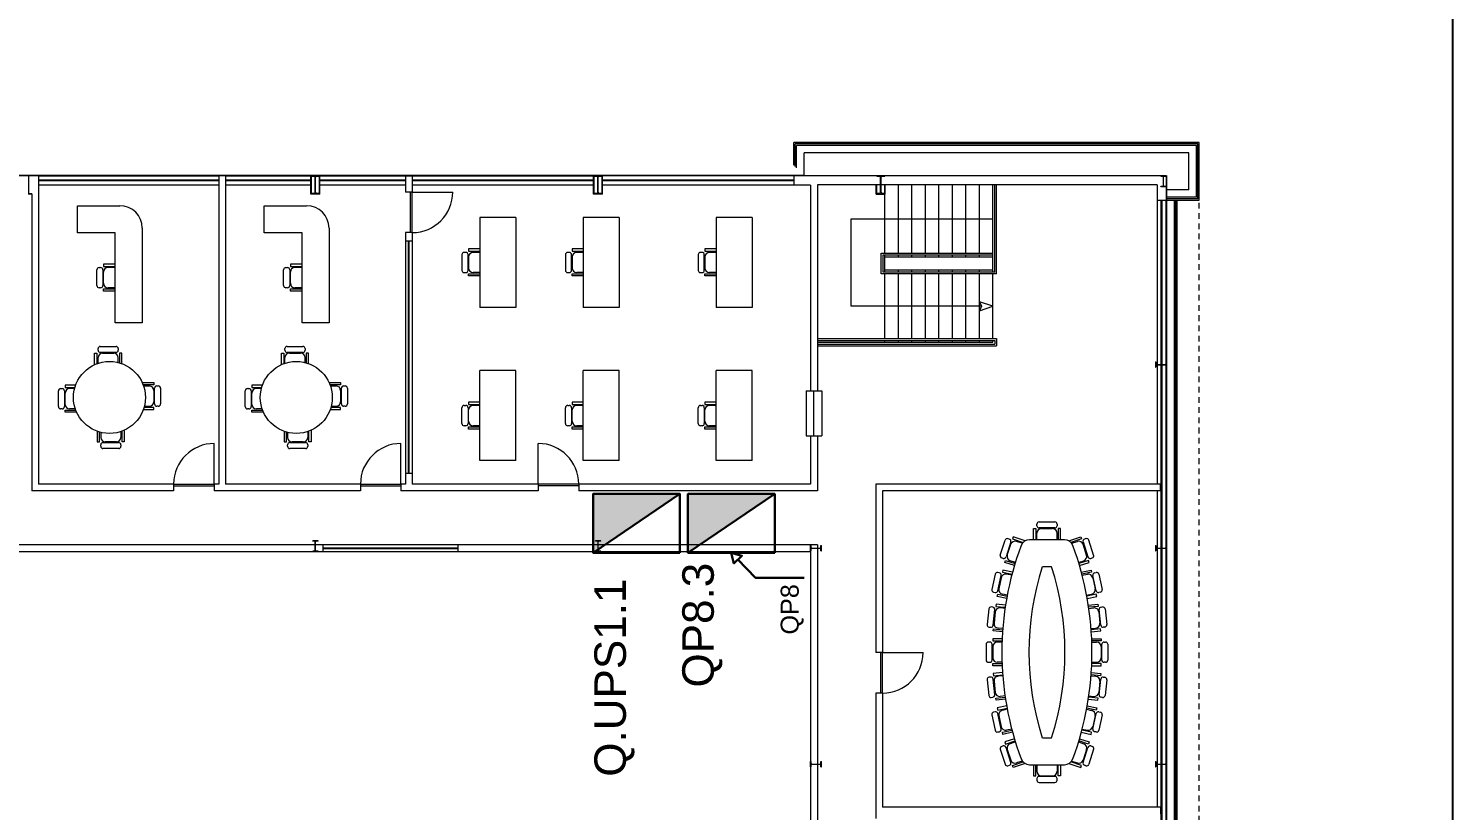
# Model space of a CAD drawing. Header units: millimetres. Extents: x -32 to 1412, y -324 to 2887.
# Drawn here: x 1116.88 to 1148.51, y 1932.72 to 1950.1 of the extents above; entities that cross this region are included whole.
import ezdxf

# ---------------------------------------------------------------- set-up
doc = ezdxf.new("R2010")
doc.units = ezdxf.units.MM
doc.header["$LTSCALE"] = 0.5
doc.linetypes.add('HIDDEN', pattern=[9.525, 6.35, -3.175])
doc.layers.get('0').update_dxf_attribs({"linetype": 'CONTINUOUS'})
doc.layers.add('arquitetura', color=252, linetype='CONTINUOUS', lineweight=5)
doc.layers.add('quadros eletricos', color=3, linetype='CONTINUOUS', lineweight=30)
doc.styles.add('Arial nw', font='ARIALN.TTF')

msp = doc.modelspace()

# ---------------------------------------------------------------- hatches: boundary and pattern name
at = {"layer": 'quadros eletricos'}
for points in [[(1129.419, 1938.449), (1131.349, 1939.756), (1129.419, 1939.756)], [(1131.524, 1938.449), (1133.454, 1939.756), (1131.524, 1939.756)]]:
    msp.add_hatch(color=256, dxfattribs=at).paths.add_polyline_path(points)

# ---------------------------------------------------------------- linework, layer by layer
msp.add_line((1148.511, 1955.152), (1148.511, 1829.015))
at = {"layer": 'arquitetura', "color": 252}
for p, q in [((1142.886, 1947.56), (1133.876, 1947.56)), ((1133.876, 1947.06), (1133.876, 1947.56)), ((1142.856, 1947.53), (1133.906, 1947.53)), ((1133.906, 1947.03), (1133.906, 1947.53)), ((1142.826, 1947.5), (1133.936, 1947.5)), ((1133.936, 1947), (1133.936, 1947.5)), ((1142.826, 1946.345), (1142.826, 1947.5)), ((1142.856, 1946.315), (1142.856, 1947.53)), ((1142.886, 1946.285), (1142.886, 1947.56)), ((1142.656, 1947.33), (1134.106, 1947.33)), ((1134.106, 1946.83), (1134.106, 1947.33)), ((1142.656, 1946.515), (1142.656, 1947.33)), ((1134.106, 1946.83), (1097.891, 1946.83)), ((1121.101, 1946.825), (1110.791, 1946.825)), ((1116.881, 1946.425), (1116.881, 1946.825)), ((1117.101, 1946.825), (1117.101, 1939.975)), ((1121.101, 1946.812), (1117.101, 1946.812)), ((1121.101, 1946.729), (1117.101, 1946.729)), ((1121.101, 1946.709), (1117.101, 1946.709)), ((1121.101, 1946.612), (1117.101, 1946.612)), ((1121.101, 1946.825), (1121.101, 1939.975)), ((1121.251, 1946.825), (1121.101, 1946.825)), ((1121.251, 1946.825), (1121.251, 1939.975)), ((1125.251, 1946.825), (1121.251, 1946.825)), ((1123.151, 1946.812), (1121.251, 1946.812)), ((1123.151, 1946.729), (1121.251, 1946.729)), ((1123.151, 1946.709), (1121.251, 1946.709)), ((1123.151, 1946.612), (1121.251, 1946.612)), ((1123.151, 1946.415), (1123.151, 1946.825)), ((1123.161, 1946.425), (1123.161, 1946.825)), ((1123.341, 1946.425), (1123.341, 1946.825)), ((1123.351, 1946.415), (1123.351, 1946.825)), ((1125.251, 1946.812), (1123.351, 1946.812)), ((1125.251, 1946.729), (1123.351, 1946.729)), ((1125.251, 1946.709), (1123.351, 1946.709)), ((1125.251, 1946.612), (1123.351, 1946.612)), ((1125.251, 1946.825), (1125.251, 1946.462)), ((1125.251, 1946.825), (1125.401, 1946.825)), ((1125.401, 1946.825), (1125.401, 1946.462)), ((1129.441, 1946.825), (1125.401, 1946.825)), ((1129.431, 1946.812), (1125.401, 1946.812)), ((1129.431, 1946.729), (1125.401, 1946.729)), ((1129.431, 1946.709), (1125.401, 1946.709)), ((1129.431, 1946.612), (1125.401, 1946.612)), ((1129.431, 1946.415), (1129.431, 1946.825)), ((1129.441, 1946.425), (1129.441, 1946.825)), ((1142.151, 1946.825), (1129.621, 1946.825)), ((1129.621, 1946.425), (1129.621, 1946.825)), ((1129.631, 1946.415), (1129.631, 1946.825)), ((1133.876, 1946.729), (1129.631, 1946.729)), ((1133.876, 1946.709), (1129.631, 1946.709)), ((1134.251, 1946.612), (1129.631, 1946.612)), ((1133.876, 1946.825), (1133.876, 1946.612)), ((1134.251, 1946.612), (1134.251, 1942.047)), ((1134.401, 1946.625), (1134.401, 1942.047)), ((1141.951, 1946.625), (1134.401, 1946.625)), ((1135.711, 1946.415), (1135.711, 1946.625)), ((1135.721, 1946.425), (1135.721, 1946.625)), ((1135.901, 1946.425), (1135.901, 1946.625)), ((1135.911, 1946.415), (1135.911, 1946.625)), ((1136.801, 1945.105), (1136.801, 1946.625)), ((1137.101, 1945.105), (1137.101, 1946.625)), ((1137.401, 1945.105), (1137.401, 1946.625)), ((1137.701, 1945.105), (1137.701, 1946.625)), ((1138.001, 1945.105), (1138.001, 1946.625)), ((1138.301, 1945.025), (1138.301, 1946.625)), ((1138.341, 1944.685), (1138.341, 1946.625)), ((1138.381, 1944.645), (1138.381, 1946.625)), ((1141.951, 1946.625), (1141.951, 1946.285)), ((1142.151, 1946.825), (1142.151, 1946.285)), ((1142.156, 1946.83), (1142.156, 1946.285)), ((1116.951, 1946.415), (1116.871, 1946.415)), ((1116.951, 1946.425), (1116.881, 1946.425)), ((1116.951, 1946.425), (1116.951, 1939.825)), ((1123.351, 1946.415), (1123.151, 1946.415)), ((1123.341, 1946.425), (1123.161, 1946.425)), ((1125.401, 1946.462), (1125.251, 1946.462)), ((1125.361, 1945.562), (1125.361, 1946.462)), ((1125.401, 1945.562), (1125.401, 1946.462)), ((1125.401, 1946.462), (1126.301, 1946.462)), ((1129.631, 1946.415), (1129.431, 1946.415)), ((1129.621, 1946.425), (1129.441, 1946.425)), ((1135.711, 1946.415), (1135.911, 1946.415)), ((1135.721, 1946.425), (1135.901, 1946.425)), ((1141.951, 1946.285), (1141.951, 1939.975)), ((1141.951, 1946.285), (1142.151, 1946.285)), ((1142.041, 1920.678), (1142.041, 1946.285)), ((1142.061, 1920.678), (1142.061, 1946.285)), ((1142.151, 1926.578), (1142.151, 1946.285)), ((1142.656, 1946.515), (1142.156, 1946.515)), ((1142.826, 1946.345), (1142.156, 1946.345)), ((1142.856, 1946.315), (1142.156, 1946.315)), ((1142.156, 1946.285), (1142.886, 1946.285)), ((1142.156, 1946.285), (1142.156, 1912.495)), ((1142.326, 1946.285), (1142.326, 1912.665)), ((1142.356, 1946.285), (1142.356, 1912.695)), ((1142.386, 1946.285), (1142.386, 1912.725)), ((1117.961, 1945.559), (1117.961, 1946.159)), ((1117.961, 1946.159), (1118.904, 1946.159)), ((1122.111, 1945.559), (1122.111, 1946.159)), ((1122.111, 1946.159), (1123.054, 1946.159)), ((1119.404, 1945.659), (1119.404, 1945.559)), ((1123.554, 1945.659), (1123.554, 1945.559)), ((1127.701, 1945.897), (1126.901, 1945.897)), ((1126.901, 1945.897), (1126.901, 1943.897)), ((1127.701, 1945.897), (1127.701, 1943.897)), ((1129.201, 1945.897), (1129.201, 1943.897)), ((1130.001, 1945.897), (1129.201, 1945.897)), ((1130.001, 1945.897), (1130.001, 1943.897)), ((1132.951, 1945.897), (1132.151, 1945.897)), ((1132.151, 1945.897), (1132.151, 1943.897)), ((1132.951, 1945.897), (1132.951, 1943.897)), ((1135.151, 1945.865), (1138.301, 1945.865)), ((1118.804, 1945.559), (1117.961, 1945.559)), ((1118.804, 1943.559), (1118.804, 1945.559)), ((1119.404, 1945.559), (1119.404, 1943.559)), ((1122.954, 1945.559), (1122.111, 1945.559)), ((1122.954, 1943.559), (1122.954, 1945.559)), ((1123.554, 1945.559), (1123.554, 1943.559)), ((1125.401, 1945.562), (1125.251, 1945.562)), ((1125.251, 1945.562), (1125.251, 1939.975)), ((1125.251, 1945.377), (1125.401, 1945.377)), ((1125.316, 1940.213), (1125.316, 1945.377)), ((1125.336, 1940.213), (1125.336, 1945.377)), ((1125.401, 1945.562), (1125.401, 1939.975)), ((1126.505, 1945.072), (1126.505, 1944.722)), ((1126.59, 1945.122), (1126.555, 1945.122)), ((1126.64, 1944.722), (1126.64, 1945.072)), ((1126.901, 1945.197), (1126.654, 1945.197)), ((1126.654, 1945.197), (1126.654, 1945.147)), ((1126.654, 1945.147), (1126.901, 1945.147)), ((1126.654, 1945.022), (1126.654, 1944.772)), ((1126.901, 1945.122), (1126.754, 1945.122)), ((1128.805, 1945.072), (1128.805, 1944.722)), ((1128.89, 1945.122), (1128.855, 1945.122)), ((1128.94, 1944.722), (1128.94, 1945.072)), ((1129.201, 1945.197), (1128.954, 1945.197)), ((1128.954, 1945.197), (1128.954, 1945.147)), ((1128.954, 1945.147), (1129.201, 1945.147)), ((1128.954, 1945.022), (1128.954, 1944.772)), ((1129.201, 1945.122), (1129.054, 1945.122)), ((1131.755, 1945.072), (1131.755, 1944.722)), ((1131.84, 1945.122), (1131.805, 1945.122)), ((1131.89, 1944.722), (1131.89, 1945.072)), ((1132.151, 1945.197), (1131.904, 1945.197)), ((1131.904, 1945.197), (1131.904, 1945.147)), ((1131.904, 1945.147), (1132.151, 1945.147)), ((1131.904, 1945.022), (1131.904, 1944.772)), ((1132.151, 1945.122), (1132.004, 1945.122)), ((1135.821, 1945.105), (1138.301, 1945.105)), ((1135.861, 1945.065), (1138.301, 1945.065)), ((1135.901, 1945.025), (1138.301, 1945.025)), ((1135.901, 1944.725), (1135.901, 1945.025)), ((1136.801, 1945.025), (1136.801, 1945.065)), ((1137.101, 1945.025), (1137.101, 1945.065)), ((1137.401, 1945.025), (1137.401, 1945.065)), ((1137.701, 1945.025), (1137.701, 1945.065)), ((1138.001, 1945.025), (1138.001, 1945.065)), ((1138.301, 1944.725), (1138.301, 1945.025)), ((1118.394, 1944.384), (1118.394, 1944.734)), ((1118.444, 1944.784), (1118.479, 1944.784)), ((1118.529, 1944.734), (1118.529, 1944.384)), ((1118.804, 1944.859), (1118.543, 1944.859)), ((1118.543, 1944.859), (1118.543, 1944.809)), ((1118.543, 1944.809), (1118.804, 1944.809)), ((1118.543, 1944.434), (1118.543, 1944.684)), ((1118.804, 1944.784), (1118.643, 1944.784)), ((1122.544, 1944.384), (1122.544, 1944.734)), ((1122.594, 1944.784), (1122.629, 1944.784)), ((1122.679, 1944.734), (1122.679, 1944.384)), ((1122.954, 1944.859), (1122.693, 1944.859)), ((1122.693, 1944.859), (1122.693, 1944.809)), ((1122.693, 1944.809), (1122.954, 1944.809)), ((1122.693, 1944.434), (1122.693, 1944.684)), ((1122.954, 1944.784), (1122.793, 1944.784)), ((1126.555, 1944.672), (1126.59, 1944.672)), ((1126.654, 1944.597), (1126.654, 1944.647)), ((1126.654, 1944.647), (1126.901, 1944.647)), ((1126.901, 1944.672), (1126.754, 1944.672)), ((1128.855, 1944.672), (1128.89, 1944.672)), ((1128.954, 1944.597), (1128.954, 1944.647)), ((1128.954, 1944.647), (1129.201, 1944.647)), ((1129.201, 1944.672), (1129.054, 1944.672)), ((1131.805, 1944.672), (1131.84, 1944.672)), ((1131.904, 1944.597), (1131.904, 1944.647)), ((1131.904, 1944.647), (1132.151, 1944.647)), ((1132.151, 1944.672), (1132.004, 1944.672)), ((1138.381, 1944.645), (1135.821, 1944.645)), ((1138.341, 1944.685), (1135.861, 1944.685)), ((1138.301, 1944.725), (1135.901, 1944.725)), ((1136.501, 1944.685), (1136.501, 1944.725)), ((1136.501, 1943.205), (1136.501, 1944.645)), ((1136.801, 1944.685), (1136.801, 1944.725)), ((1136.801, 1943.205), (1136.801, 1944.645)), ((1137.101, 1944.685), (1137.101, 1944.725)), ((1137.101, 1943.205), (1137.101, 1944.645)), ((1137.401, 1944.685), (1137.401, 1944.725)), ((1137.401, 1943.205), (1137.401, 1944.645)), ((1137.701, 1944.685), (1137.701, 1944.725)), ((1137.701, 1943.205), (1137.701, 1944.645)), ((1138.001, 1944.685), (1138.001, 1944.725)), ((1138.001, 1943.205), (1138.001, 1944.645)), ((1138.301, 1944.685), (1138.301, 1944.725)), ((1138.301, 1943.205), (1138.301, 1944.645)), ((1118.479, 1944.334), (1118.444, 1944.334)), ((1118.804, 1944.334), (1118.643, 1944.334)), ((1122.629, 1944.334), (1122.594, 1944.334)), ((1122.954, 1944.334), (1122.793, 1944.334)), ((1126.901, 1944.597), (1126.654, 1944.597)), ((1129.201, 1944.597), (1128.954, 1944.597)), ((1132.151, 1944.597), (1131.904, 1944.597)), ((1118.543, 1944.259), (1118.543, 1944.309)), ((1118.543, 1944.309), (1118.804, 1944.309)), ((1118.804, 1944.259), (1118.543, 1944.259)), ((1122.693, 1944.259), (1122.693, 1944.309)), ((1122.693, 1944.309), (1122.954, 1944.309)), ((1122.954, 1944.259), (1122.693, 1944.259)), ((1138.001, 1944.025), (1138.051, 1943.925)), ((1138.301, 1943.925), (1138.001, 1944.025)), ((1127.701, 1943.897), (1126.901, 1943.897)), ((1130.001, 1943.897), (1129.201, 1943.897)), ((1132.951, 1943.897), (1132.151, 1943.897)), ((1138.051, 1943.925), (1135.151, 1943.925)), ((1138.051, 1943.925), (1138.001, 1943.825)), ((1138.001, 1943.825), (1138.301, 1943.925)), ((1119.404, 1943.559), (1118.804, 1943.559)), ((1123.554, 1943.559), (1122.954, 1943.559)), ((1134.401, 1943.205), (1138.381, 1943.205)), ((1134.401, 1943.165), (1138.341, 1943.165)), ((1134.401, 1943.125), (1138.301, 1943.125)), ((1134.401, 1943.085), (1138.341, 1943.085)), ((1136.501, 1943.125), (1136.501, 1943.165)), ((1136.801, 1943.125), (1136.801, 1943.165)), ((1137.101, 1943.125), (1137.101, 1943.165)), ((1137.401, 1943.125), (1137.401, 1943.165)), ((1137.701, 1943.125), (1137.701, 1943.165)), ((1138.001, 1943.125), (1138.001, 1943.165)), ((1138.301, 1943.125), (1138.301, 1943.165)), ((1138.341, 1943.165), (1138.341, 1943.085)), ((1138.381, 1943.205), (1138.381, 1943.045)), ((1118.346, 1942.627), (1118.346, 1942.884)), ((1118.346, 1942.884), (1118.396, 1942.884)), ((1118.396, 1942.884), (1118.396, 1942.648)), ((1118.421, 1942.949), (1118.421, 1942.983)), ((1118.421, 1942.656), (1118.421, 1942.784)), ((1118.471, 1943.033), (1118.821, 1943.033)), ((1118.821, 1942.899), (1118.471, 1942.899)), ((1118.521, 1942.884), (1118.771, 1942.884)), ((1118.871, 1942.983), (1118.871, 1942.949)), ((1118.871, 1942.674), (1118.871, 1942.784)), ((1118.946, 1942.884), (1118.896, 1942.884)), ((1118.896, 1942.884), (1118.896, 1942.667)), ((1118.946, 1942.651), (1118.946, 1942.884)), ((1122.496, 1942.627), (1122.496, 1942.884)), ((1122.496, 1942.884), (1122.546, 1942.884)), ((1122.546, 1942.884), (1122.546, 1942.648)), ((1122.571, 1942.949), (1122.571, 1942.983)), ((1122.571, 1942.656), (1122.571, 1942.784)), ((1122.621, 1943.033), (1122.971, 1943.033)), ((1122.971, 1942.899), (1122.621, 1942.899)), ((1122.671, 1942.884), (1122.921, 1942.884)), ((1123.021, 1942.983), (1123.021, 1942.949)), ((1123.021, 1942.674), (1123.021, 1942.784)), ((1123.096, 1942.884), (1123.046, 1942.884)), ((1123.046, 1942.884), (1123.046, 1942.667)), ((1123.096, 1942.651), (1123.096, 1942.884)), ((1134.401, 1943.045), (1138.381, 1943.045)), ((1126.901, 1940.495), (1126.901, 1942.495)), ((1127.701, 1942.495), (1126.901, 1942.495)), ((1127.701, 1940.495), (1127.701, 1942.495)), ((1130.001, 1942.495), (1129.201, 1942.495)), ((1129.201, 1940.495), (1129.201, 1942.495)), ((1130.001, 1940.495), (1130.001, 1942.495)), ((1132.151, 1940.495), (1132.151, 1942.495)), ((1132.951, 1942.495), (1132.151, 1942.495)), ((1132.951, 1940.495), (1132.951, 1942.495)), ((1117.922, 1942.169), (1117.689, 1942.169)), ((1117.689, 1942.169), (1117.689, 1942.119)), ((1117.689, 1942.119), (1117.906, 1942.119)), ((1119.404, 1942.228), (1119.661, 1942.228)), ((1119.661, 1942.178), (1119.425, 1942.178)), ((1119.434, 1942.153), (1119.561, 1942.153)), ((1119.661, 1942.228), (1119.661, 1942.178)), ((1119.726, 1942.153), (1119.76, 1942.153)), ((1122.072, 1942.169), (1121.839, 1942.169)), ((1121.839, 1942.169), (1121.839, 1942.119)), ((1121.839, 1942.119), (1122.056, 1942.119)), ((1123.554, 1942.228), (1123.811, 1942.228)), ((1123.811, 1942.178), (1123.575, 1942.178)), ((1123.584, 1942.153), (1123.711, 1942.153)), ((1123.811, 1942.228), (1123.811, 1942.178)), ((1123.876, 1942.153), (1123.91, 1942.153)), ((1117.54, 1941.694), (1117.54, 1942.044)), ((1117.59, 1942.094), (1117.624, 1942.094)), ((1117.674, 1942.044), (1117.674, 1941.694)), ((1117.689, 1941.744), (1117.689, 1941.994)), ((1117.899, 1942.094), (1117.789, 1942.094)), ((1119.661, 1942.053), (1119.661, 1941.803)), ((1119.676, 1941.753), (1119.676, 1942.103)), ((1119.81, 1942.103), (1119.81, 1941.753)), ((1121.69, 1941.694), (1121.69, 1942.044)), ((1121.74, 1942.094), (1121.774, 1942.094)), ((1121.824, 1942.044), (1121.824, 1941.694)), ((1121.839, 1941.744), (1121.839, 1941.994)), ((1122.049, 1942.094), (1121.939, 1942.094)), ((1123.811, 1942.053), (1123.811, 1941.803)), ((1123.826, 1941.753), (1123.826, 1942.103)), ((1123.96, 1942.103), (1123.96, 1941.753)), ((1134.151, 1942.047), (1134.501, 1942.047)), ((1134.151, 1942.047), (1134.151, 1941.047)), ((1134.326, 1941.047), (1134.326, 1942.047)), ((1134.501, 1942.047), (1134.501, 1941.047)), ((1117.624, 1941.644), (1117.59, 1941.644)), ((1117.689, 1941.569), (1117.689, 1941.619)), ((1117.689, 1941.619), (1117.925, 1941.619)), ((1117.946, 1941.569), (1117.689, 1941.569)), ((1117.917, 1941.644), (1117.789, 1941.644)), ((1119.428, 1941.628), (1119.661, 1941.628)), ((1119.661, 1941.678), (1119.444, 1941.678)), ((1119.451, 1941.703), (1119.561, 1941.703)), ((1119.661, 1941.628), (1119.661, 1941.678)), ((1119.76, 1941.703), (1119.726, 1941.703)), ((1121.774, 1941.644), (1121.74, 1941.644)), ((1121.839, 1941.569), (1121.839, 1941.619)), ((1121.839, 1941.619), (1122.075, 1941.619)), ((1122.096, 1941.569), (1121.839, 1941.569)), ((1122.067, 1941.644), (1121.939, 1941.644)), ((1123.578, 1941.628), (1123.811, 1941.628)), ((1123.811, 1941.678), (1123.594, 1941.678)), ((1123.601, 1941.703), (1123.711, 1941.703)), ((1123.811, 1941.628), (1123.811, 1941.678)), ((1123.91, 1941.703), (1123.876, 1941.703)), ((1126.505, 1941.32), (1126.505, 1941.67)), ((1126.555, 1941.72), (1126.59, 1941.72)), ((1126.64, 1941.67), (1126.64, 1941.32)), ((1126.901, 1941.795), (1126.654, 1941.795)), ((1126.654, 1941.795), (1126.654, 1941.745)), ((1126.654, 1941.745), (1126.901, 1941.745)), ((1126.654, 1941.37), (1126.654, 1941.62)), ((1126.901, 1941.72), (1126.754, 1941.72)), ((1128.805, 1941.32), (1128.805, 1941.67)), ((1128.855, 1941.72), (1128.89, 1941.72)), ((1128.94, 1941.67), (1128.94, 1941.32)), ((1129.201, 1941.795), (1128.954, 1941.795)), ((1128.954, 1941.795), (1128.954, 1941.745)), ((1128.954, 1941.745), (1129.201, 1941.745)), ((1128.954, 1941.37), (1128.954, 1941.62)), ((1129.201, 1941.72), (1129.054, 1941.72)), ((1131.755, 1941.32), (1131.755, 1941.67)), ((1131.805, 1941.72), (1131.84, 1941.72)), ((1131.89, 1941.67), (1131.89, 1941.32)), ((1132.151, 1941.795), (1131.904, 1941.795)), ((1131.904, 1941.795), (1131.904, 1941.745)), ((1131.904, 1941.745), (1132.151, 1941.745)), ((1131.904, 1941.37), (1131.904, 1941.62)), ((1132.151, 1941.72), (1132.004, 1941.72)), ((1119.005, 1941.169), (1119.005, 1940.912)), ((1123.155, 1941.169), (1123.155, 1940.912)), ((1126.59, 1941.27), (1126.555, 1941.27)), ((1126.654, 1941.195), (1126.654, 1941.245)), ((1126.654, 1941.245), (1126.901, 1941.245)), ((1126.901, 1941.195), (1126.654, 1941.195)), ((1126.901, 1941.27), (1126.754, 1941.27)), ((1128.89, 1941.27), (1128.855, 1941.27)), ((1128.954, 1941.195), (1128.954, 1941.245)), ((1128.954, 1941.245), (1129.201, 1941.245)), ((1129.201, 1941.195), (1128.954, 1941.195)), ((1129.201, 1941.27), (1129.054, 1941.27)), ((1131.84, 1941.27), (1131.805, 1941.27)), ((1131.904, 1941.195), (1131.904, 1941.245)), ((1131.904, 1941.245), (1132.151, 1941.245)), ((1132.151, 1941.195), (1131.904, 1941.195)), ((1132.151, 1941.27), (1132.004, 1941.27)), ((1118.405, 1941.145), (1118.405, 1940.912)), ((1118.405, 1940.912), (1118.455, 1940.912)), ((1118.455, 1940.912), (1118.455, 1941.129)), ((1118.48, 1941.122), (1118.48, 1941.012)), ((1118.53, 1940.897), (1118.88, 1940.897)), ((1118.83, 1940.912), (1118.58, 1940.912)), ((1118.93, 1941.14), (1118.93, 1941.012)), ((1118.955, 1940.912), (1118.955, 1941.148)), ((1119.005, 1940.912), (1118.955, 1940.912)), ((1121.001, 1939.975), (1121.001, 1940.875)), ((1122.555, 1941.145), (1122.555, 1940.912)), ((1122.555, 1940.912), (1122.605, 1940.912)), ((1122.605, 1940.912), (1122.605, 1941.129)), ((1122.63, 1941.122), (1122.63, 1941.012)), ((1122.68, 1940.897), (1123.03, 1940.897)), ((1122.98, 1940.912), (1122.73, 1940.912)), ((1123.08, 1941.14), (1123.08, 1941.012)), ((1123.105, 1940.912), (1123.105, 1941.148)), ((1123.155, 1940.912), (1123.105, 1940.912)), ((1125.151, 1939.975), (1125.151, 1940.875)), ((1128.201, 1939.975), (1128.201, 1940.875)), ((1134.151, 1941.047), (1134.501, 1941.047)), ((1134.251, 1941.047), (1134.251, 1939.975)), ((1134.401, 1941.047), (1134.401, 1939.825)), ((1118.48, 1940.813), (1118.48, 1940.847)), ((1118.88, 1940.763), (1118.53, 1940.763)), ((1118.93, 1940.847), (1118.93, 1940.813)), ((1122.63, 1940.813), (1122.63, 1940.847)), ((1123.03, 1940.763), (1122.68, 1940.763)), ((1123.08, 1940.847), (1123.08, 1940.813)), ((1127.701, 1940.495), (1126.901, 1940.495)), ((1130.001, 1940.495), (1129.201, 1940.495)), ((1132.951, 1940.495), (1132.151, 1940.495)), ((1120.101, 1939.975), (1117.101, 1939.975)), ((1120.101, 1939.975), (1120.101, 1939.825)), ((1120.101, 1939.975), (1121.001, 1939.975)), ((1120.101, 1939.935), (1121.001, 1939.935)), ((1121.101, 1939.975), (1121.001, 1939.975)), ((1121.001, 1939.975), (1121.001, 1939.825)), ((1124.251, 1939.975), (1121.251, 1939.975)), ((1124.251, 1939.975), (1125.151, 1939.975)), ((1124.251, 1939.975), (1124.251, 1939.825)), ((1124.251, 1939.935), (1125.151, 1939.935)), ((1125.251, 1939.975), (1125.151, 1939.975)), ((1125.151, 1939.975), (1125.151, 1939.825)), ((1125.251, 1940.213), (1125.401, 1940.213)), ((1128.201, 1939.975), (1125.401, 1939.975)), ((1128.201, 1939.975), (1128.201, 1939.825)), ((1129.101, 1939.975), (1128.201, 1939.975)), ((1129.101, 1939.935), (1128.201, 1939.935)), ((1129.101, 1939.975), (1129.101, 1939.825)), ((1134.251, 1939.975), (1129.101, 1939.975)), ((1135.701, 1939.975), (1135.701, 1936.229)), ((1142.021, 1939.975), (1135.701, 1939.975)), ((1142.021, 1939.825), (1142.021, 1939.975)), ((1120.101, 1939.825), (1116.951, 1939.825)), ((1124.251, 1939.825), (1121.001, 1939.825)), ((1128.201, 1939.825), (1125.151, 1939.825)), ((1134.401, 1939.825), (1129.101, 1939.825)), ((1135.851, 1939.825), (1135.851, 1936.229)), ((1142.021, 1939.825), (1135.851, 1939.825)), ((1141.951, 1939.825), (1141.951, 1932.795)), ((1139.202, 1938.738), (1139.202, 1938.983)), ((1139.202, 1938.983), (1139.252, 1938.983)), ((1139.252, 1938.983), (1139.252, 1938.738)), ((1139.277, 1939.048), (1139.277, 1939.082)), ((1139.327, 1939.132), (1139.677, 1939.132)), ((1139.677, 1938.998), (1139.327, 1938.998)), ((1139.377, 1938.983), (1139.627, 1938.983)), ((1139.727, 1939.082), (1139.727, 1939.048)), ((1139.802, 1938.983), (1139.752, 1938.983)), ((1139.752, 1938.983), (1139.752, 1938.738)), ((1139.802, 1938.738), (1139.802, 1938.983)), ((1138.464, 1938.396), (1138.572, 1938.728)), ((1138.7, 1938.687), (1138.592, 1938.354)), ((1138.621, 1938.397), (1138.698, 1938.635)), ((1138.635, 1938.761), (1138.668, 1938.75)), ((1138.752, 1938.801), (1138.737, 1938.754)), ((1138.737, 1938.754), (1138.971, 1938.678)), ((1139.02, 1938.714), (1138.752, 1938.801)), ((1138.953, 1938.657), (1138.824, 1938.699)), ((1139.889, 1938.738), (1139.114, 1938.738)), ((1139.277, 1938.738), (1139.277, 1938.883)), ((1139.727, 1938.738), (1139.727, 1938.883)), ((1139.984, 1938.714), (1140.251, 1938.801)), ((1140.267, 1938.754), (1140.032, 1938.678)), ((1140.05, 1938.657), (1140.179, 1938.699)), ((1140.251, 1938.801), (1140.267, 1938.754)), ((1140.304, 1938.687), (1140.412, 1938.354)), ((1140.382, 1938.397), (1140.305, 1938.635)), ((1140.368, 1938.761), (1140.336, 1938.75)), ((1140.539, 1938.396), (1140.431, 1938.728)), ((1098.041, 1938.475), (1134.251, 1938.475)), ((1134.401, 1938.625), (1098.191, 1938.625)), ((1123.417, 1938.625), (1123.417, 1938.475)), ((1123.417, 1938.56), (1126.417, 1938.56)), ((1123.417, 1938.54), (1126.417, 1938.54)), ((1126.417, 1938.625), (1126.417, 1938.475)), ((1134.251, 1938.475), (1134.251, 1912.495)), ((1134.401, 1938.625), (1134.401, 1917.278)), ((1138.528, 1938.322), (1138.496, 1938.333)), ((1140.475, 1938.322), (1140.507, 1938.333)), ((1138.443, 1938.004), (1138.41, 1938.011)), ((1138.522, 1938.064), (1138.512, 1938.015)), ((1138.512, 1938.015), (1138.725, 1937.97)), ((1138.738, 1938.018), (1138.522, 1938.064)), ((1138.567, 1938.231), (1138.582, 1938.278)), ((1138.779, 1938.162), (1138.567, 1938.231)), ((1138.582, 1938.278), (1138.793, 1938.21)), ((1138.8, 1938.234), (1138.685, 1938.271)), ((1139.604, 1938.138), (1139.399, 1938.138)), ((1140.203, 1938.234), (1140.318, 1938.271)), ((1140.421, 1938.278), (1140.21, 1938.21)), ((1140.225, 1938.162), (1140.437, 1938.231)), ((1140.265, 1938.018), (1140.481, 1938.064)), ((1140.492, 1938.015), (1140.278, 1937.97)), ((1140.437, 1938.231), (1140.421, 1938.278)), ((1140.481, 1938.064), (1140.492, 1938.015)), ((1140.56, 1938.004), (1140.593, 1938.011)), ((1138.351, 1937.973), (1138.278, 1937.631)), ((1138.409, 1937.603), (1138.482, 1937.945)), ((1138.486, 1937.893), (1138.434, 1937.648)), ((1138.719, 1937.946), (1138.604, 1937.97)), ((1140.284, 1937.946), (1140.399, 1937.97)), ((1140.518, 1937.893), (1140.57, 1937.648)), ((1140.594, 1937.603), (1140.521, 1937.945)), ((1140.653, 1937.973), (1140.725, 1937.631)), ((1138.316, 1937.571), (1138.35, 1937.564)), ((1138.397, 1937.477), (1138.408, 1937.526)), ((1138.607, 1937.433), (1138.397, 1937.477)), ((1138.408, 1937.526), (1138.616, 1937.482)), ((1138.621, 1937.507), (1138.511, 1937.53)), ((1140.383, 1937.507), (1140.492, 1937.53)), ((1140.595, 1937.526), (1140.387, 1937.482)), ((1140.396, 1937.433), (1140.606, 1937.477)), ((1140.606, 1937.477), (1140.595, 1937.526)), ((1140.687, 1937.571), (1140.653, 1937.564)), ((1138.209, 1937.198), (1138.173, 1936.85)), ((1138.298, 1937.239), (1138.264, 1937.243)), ((1138.306, 1936.836), (1138.343, 1937.184)), ((1138.352, 1937.133), (1138.326, 1936.884)), ((1138.37, 1937.307), (1138.365, 1937.257)), ((1138.365, 1937.257), (1138.575, 1937.235)), ((1138.582, 1937.285), (1138.37, 1937.307)), ((1138.571, 1937.211), (1138.462, 1937.222)), ((1140.421, 1937.285), (1140.633, 1937.307)), ((1140.638, 1937.257), (1140.428, 1937.235)), ((1140.432, 1937.211), (1140.541, 1937.222)), ((1140.633, 1937.307), (1140.638, 1937.257)), ((1140.651, 1937.133), (1140.677, 1936.884)), ((1140.697, 1936.836), (1140.66, 1937.184)), ((1140.705, 1937.239), (1140.739, 1937.243)), ((1140.794, 1937.198), (1140.831, 1936.85)), ((1138.217, 1936.795), (1138.251, 1936.792)), ((1138.308, 1936.71), (1138.313, 1936.76)), ((1138.313, 1936.76), (1138.52, 1936.738)), ((1138.522, 1936.763), (1138.415, 1936.774)), ((1140.481, 1936.763), (1140.588, 1936.774)), ((1140.69, 1936.76), (1140.483, 1936.738)), ((1140.696, 1936.71), (1140.69, 1936.76)), ((1140.786, 1936.795), (1140.752, 1936.792)), ((1138.234, 1936.463), (1138.2, 1936.463)), ((1138.508, 1936.538), (1138.299, 1936.538)), ((1138.299, 1936.538), (1138.299, 1936.488)), ((1138.299, 1936.488), (1138.506, 1936.488)), ((1138.517, 1936.688), (1138.308, 1936.71)), ((1138.505, 1936.463), (1138.399, 1936.463)), ((1140.487, 1936.688), (1140.696, 1936.71)), ((1140.495, 1936.538), (1140.705, 1936.538)), ((1140.705, 1936.488), (1140.497, 1936.488)), ((1140.498, 1936.463), (1140.605, 1936.463)), ((1140.705, 1936.538), (1140.705, 1936.488)), ((1140.769, 1936.463), (1140.803, 1936.463)), ((1135.851, 1936.229), (1135.701, 1936.229)), ((1135.811, 1935.329), (1135.811, 1936.229)), ((1135.851, 1936.229), (1136.751, 1936.229)), ((1135.851, 1935.329), (1135.851, 1936.229)), ((1138.15, 1936.413), (1138.15, 1936.063)), ((1138.284, 1936.063), (1138.284, 1936.413)), ((1138.299, 1936.363), (1138.299, 1936.113)), ((1140.705, 1936.363), (1140.705, 1936.113)), ((1140.719, 1936.063), (1140.719, 1936.413)), ((1140.853, 1936.413), (1140.853, 1936.063)), ((1138.2, 1936.013), (1138.234, 1936.013)), ((1138.299, 1935.938), (1138.299, 1935.988)), ((1138.299, 1935.988), (1138.506, 1935.988)), ((1138.508, 1935.938), (1138.299, 1935.938)), ((1138.517, 1935.788), (1138.308, 1935.766)), ((1138.505, 1936.013), (1138.399, 1936.013)), ((1140.487, 1935.788), (1140.696, 1935.766)), ((1140.495, 1935.938), (1140.705, 1935.938)), ((1140.705, 1935.988), (1140.497, 1935.988)), ((1140.498, 1936.013), (1140.605, 1936.013)), ((1140.705, 1935.938), (1140.705, 1935.988)), ((1140.803, 1936.013), (1140.769, 1936.013)), ((1138.173, 1935.626), (1138.209, 1935.278)), ((1138.251, 1935.685), (1138.217, 1935.681)), ((1138.343, 1935.292), (1138.306, 1935.64)), ((1138.308, 1935.766), (1138.313, 1935.716)), ((1138.313, 1935.716), (1138.52, 1935.738)), ((1138.326, 1935.592), (1138.352, 1935.343)), ((1138.522, 1935.713), (1138.415, 1935.702)), ((1140.481, 1935.713), (1140.588, 1935.702)), ((1140.69, 1935.716), (1140.483, 1935.738)), ((1140.677, 1935.592), (1140.651, 1935.343)), ((1140.66, 1935.292), (1140.697, 1935.64)), ((1140.696, 1935.766), (1140.69, 1935.716)), ((1140.752, 1935.685), (1140.786, 1935.681)), ((1140.831, 1935.626), (1140.794, 1935.278)), ((1135.851, 1935.329), (1135.701, 1935.329)), ((1135.701, 1935.329), (1135.701, 1932.545)), ((1135.851, 1935.329), (1135.851, 1932.795)), ((1138.264, 1935.234), (1138.298, 1935.237)), ((1138.365, 1935.219), (1138.575, 1935.241)), ((1138.37, 1935.169), (1138.365, 1935.219)), ((1138.582, 1935.192), (1138.37, 1935.169)), ((1138.571, 1935.266), (1138.462, 1935.254)), ((1140.421, 1935.192), (1140.633, 1935.169)), ((1140.638, 1935.219), (1140.428, 1935.241)), ((1140.432, 1935.266), (1140.541, 1935.254)), ((1140.633, 1935.169), (1140.638, 1935.219)), ((1140.739, 1935.234), (1140.705, 1935.237)), ((1138.278, 1934.846), (1138.351, 1934.503)), ((1138.35, 1934.912), (1138.316, 1934.905)), ((1138.607, 1935.044), (1138.397, 1934.999)), ((1138.397, 1934.999), (1138.408, 1934.95)), ((1138.408, 1934.95), (1138.616, 1934.994)), ((1138.482, 1934.531), (1138.409, 1934.874)), ((1138.621, 1934.97), (1138.511, 1934.946)), ((1140.383, 1934.97), (1140.492, 1934.946)), ((1140.595, 1934.95), (1140.387, 1934.994)), ((1140.396, 1935.044), (1140.606, 1934.999)), ((1140.521, 1934.531), (1140.594, 1934.874)), ((1140.606, 1934.999), (1140.595, 1934.95)), ((1140.653, 1934.912), (1140.687, 1934.905)), ((1140.725, 1934.846), (1140.653, 1934.503)), ((1138.434, 1934.828), (1138.486, 1934.583)), ((1138.719, 1934.531), (1138.604, 1934.506)), ((1140.284, 1934.531), (1140.399, 1934.506)), ((1140.57, 1934.828), (1140.518, 1934.583)), ((1138.41, 1934.465), (1138.443, 1934.472)), ((1138.512, 1934.461), (1138.725, 1934.506)), ((1138.522, 1934.412), (1138.512, 1934.461)), ((1138.738, 1934.458), (1138.522, 1934.412)), ((1138.779, 1934.314), (1138.567, 1934.246)), ((1138.567, 1934.246), (1138.582, 1934.198)), ((1138.582, 1934.198), (1138.793, 1934.267)), ((1138.8, 1934.243), (1138.685, 1934.205)), ((1139.399, 1934.338), (1139.604, 1934.338)), ((1140.203, 1934.243), (1140.318, 1934.205)), ((1140.421, 1934.198), (1140.21, 1934.267)), ((1140.225, 1934.314), (1140.437, 1934.246)), ((1140.265, 1934.458), (1140.481, 1934.412)), ((1140.492, 1934.461), (1140.278, 1934.506)), ((1140.437, 1934.246), (1140.421, 1934.198)), ((1140.481, 1934.412), (1140.492, 1934.461)), ((1140.593, 1934.465), (1140.56, 1934.472)), ((1138.464, 1934.081), (1138.572, 1933.748)), ((1138.528, 1934.154), (1138.496, 1934.144)), ((1138.7, 1933.789), (1138.592, 1934.122)), ((1138.621, 1934.079), (1138.698, 1933.841)), ((1140.304, 1933.789), (1140.412, 1934.122)), ((1140.382, 1934.079), (1140.305, 1933.841)), ((1140.539, 1934.081), (1140.431, 1933.748)), ((1140.475, 1934.154), (1140.507, 1934.144)), ((1138.635, 1933.716), (1138.668, 1933.726)), ((1138.737, 1933.723), (1138.971, 1933.799)), ((1138.752, 1933.675), (1138.737, 1933.723)), ((1139.02, 1933.762), (1138.752, 1933.675)), ((1138.953, 1933.819), (1138.824, 1933.777)), ((1139.114, 1933.738), (1139.889, 1933.738)), ((1139.202, 1933.738), (1139.202, 1933.493)), ((1139.252, 1933.493), (1139.252, 1933.738)), ((1139.277, 1933.738), (1139.277, 1933.593)), ((1139.727, 1933.738), (1139.727, 1933.593)), ((1139.752, 1933.493), (1139.752, 1933.738)), ((1139.802, 1933.738), (1139.802, 1933.493)), ((1139.984, 1933.762), (1140.251, 1933.675)), ((1140.267, 1933.723), (1140.032, 1933.799)), ((1140.05, 1933.819), (1140.179, 1933.777)), ((1140.251, 1933.675), (1140.267, 1933.723)), ((1140.368, 1933.716), (1140.336, 1933.726)), ((1139.202, 1933.493), (1139.252, 1933.493)), ((1139.277, 1933.429), (1139.277, 1933.394)), ((1139.677, 1933.479), (1139.327, 1933.479)), ((1139.327, 1933.344), (1139.677, 1933.344)), ((1139.377, 1933.493), (1139.627, 1933.493)), ((1139.727, 1933.394), (1139.727, 1933.429)), ((1139.802, 1933.493), (1139.752, 1933.493)), ((1142.031, 1932.795), (1135.851, 1932.795)), ((1142.031, 1932.645), (1142.031, 1932.795))]:
    msp.add_line(p, q, dxfattribs=at)
at = {"layer": 'arquitetura'}
for p, q in [((1123.161, 1946.825), (1123.341, 1946.825)), ((1123.161, 1946.825), (1123.161, 1946.812)), ((1123.161, 1946.812), (1123.225, 1946.812)), ((1123.246, 1946.46), (1123.246, 1946.791)), ((1123.255, 1946.46), (1123.255, 1946.791)), ((1123.276, 1946.812), (1123.341, 1946.812)), ((1123.341, 1946.825), (1123.341, 1946.812)), ((1129.441, 1946.825), (1129.621, 1946.825)), ((1129.441, 1946.825), (1129.441, 1946.812)), ((1129.441, 1946.812), (1129.505, 1946.812)), ((1129.526, 1946.46), (1129.526, 1946.791)), ((1129.535, 1946.46), (1129.535, 1946.791)), ((1129.556, 1946.812), (1129.621, 1946.812)), ((1129.621, 1946.825), (1129.621, 1946.812)), ((1135.721, 1946.825), (1135.901, 1946.825)), ((1135.721, 1946.825), (1135.721, 1946.812)), ((1135.721, 1946.812), (1135.785, 1946.812)), ((1135.806, 1946.46), (1135.806, 1946.791)), ((1135.815, 1946.46), (1135.815, 1946.791)), ((1135.836, 1946.812), (1135.901, 1946.812)), ((1135.901, 1946.825), (1135.901, 1946.812)), ((1142.031, 1946.825), (1142.151, 1946.825)), ((1142.031, 1946.815), (1142.031, 1946.825)), ((1142.031, 1946.815), (1142.073, 1946.815)), ((1142.031, 1946.595), (1142.073, 1946.595)), ((1142.031, 1946.585), (1142.031, 1946.595)), ((1142.031, 1946.585), (1142.151, 1946.585)), ((1142.088, 1946.61), (1142.088, 1946.8)), ((1142.094, 1946.61), (1142.094, 1946.8)), ((1142.109, 1946.815), (1142.151, 1946.815)), ((1142.109, 1946.595), (1142.151, 1946.595)), ((1142.151, 1946.815), (1142.151, 1946.825)), ((1142.151, 1946.585), (1142.151, 1946.595)), ((1123.161, 1946.439), (1123.225, 1946.439)), ((1123.161, 1946.439), (1123.161, 1946.425)), ((1123.161, 1946.425), (1123.341, 1946.425)), ((1123.276, 1946.439), (1123.341, 1946.439)), ((1123.341, 1946.439), (1123.341, 1946.425)), ((1129.441, 1946.439), (1129.505, 1946.439)), ((1129.441, 1946.439), (1129.441, 1946.425)), ((1129.441, 1946.425), (1129.621, 1946.425)), ((1129.556, 1946.439), (1129.621, 1946.439)), ((1129.621, 1946.439), (1129.621, 1946.425)), ((1135.721, 1946.439), (1135.785, 1946.439)), ((1135.721, 1946.439), (1135.721, 1946.425)), ((1135.721, 1946.425), (1135.901, 1946.425)), ((1135.836, 1946.439), (1135.901, 1946.439)), ((1135.901, 1946.439), (1135.901, 1946.425)), ((1141.911, 1942.688), (1141.911, 1942.568)), ((1141.911, 1942.688), (1141.92, 1942.688)), ((1141.911, 1942.568), (1141.92, 1942.568)), ((1141.92, 1942.688), (1141.92, 1942.646)), ((1141.92, 1942.61), (1141.92, 1942.568)), ((1141.935, 1942.631), (1142.126, 1942.631)), ((1141.935, 1942.625), (1142.126, 1942.625)), ((1142.141, 1942.688), (1142.141, 1942.646)), ((1142.141, 1942.688), (1142.151, 1942.688)), ((1142.141, 1942.61), (1142.141, 1942.568)), ((1142.141, 1942.568), (1142.151, 1942.568)), ((1142.151, 1942.688), (1142.151, 1942.568)), ((1123.311, 1938.715), (1123.191, 1938.715)), ((1123.191, 1938.705), (1123.191, 1938.715)), ((1123.233, 1938.705), (1123.191, 1938.705)), ((1123.248, 1938.5), (1123.248, 1938.69)), ((1123.254, 1938.5), (1123.254, 1938.69)), ((1123.311, 1938.705), (1123.269, 1938.705)), ((1123.311, 1938.705), (1123.311, 1938.715)), ((1129.591, 1938.715), (1129.471, 1938.715)), ((1129.471, 1938.705), (1129.471, 1938.715)), ((1129.513, 1938.705), (1129.471, 1938.705)), ((1129.528, 1938.5), (1129.528, 1938.69)), ((1129.534, 1938.5), (1129.534, 1938.69)), ((1129.591, 1938.705), (1129.549, 1938.705)), ((1129.591, 1938.705), (1129.591, 1938.715)), ((1123.233, 1938.485), (1123.191, 1938.485)), ((1123.191, 1938.475), (1123.191, 1938.485)), ((1123.311, 1938.475), (1123.191, 1938.475)), ((1123.311, 1938.485), (1123.269, 1938.485)), ((1123.311, 1938.475), (1123.311, 1938.485)), ((1129.513, 1938.485), (1129.471, 1938.485)), ((1129.471, 1938.475), (1129.471, 1938.485)), ((1129.591, 1938.475), (1129.471, 1938.475)), ((1129.591, 1938.485), (1129.549, 1938.485)), ((1129.591, 1938.475), (1129.591, 1938.485)), ((1134.251, 1938.49), (1134.251, 1938.61)), ((1134.251, 1938.61), (1134.26, 1938.61)), ((1134.251, 1938.49), (1134.26, 1938.49)), ((1134.26, 1938.568), (1134.26, 1938.61)), ((1134.26, 1938.49), (1134.26, 1938.532)), ((1134.275, 1938.553), (1134.466, 1938.553)), ((1134.275, 1938.547), (1134.466, 1938.547)), ((1134.481, 1938.568), (1134.481, 1938.61)), ((1134.481, 1938.61), (1134.491, 1938.61)), ((1134.481, 1938.49), (1134.481, 1938.532)), ((1134.481, 1938.49), (1134.491, 1938.49)), ((1134.491, 1938.49), (1134.491, 1938.61)), ((1141.911, 1938.61), (1141.911, 1938.49)), ((1141.911, 1938.61), (1141.92, 1938.61)), ((1141.911, 1938.49), (1141.92, 1938.49)), ((1141.92, 1938.61), (1141.92, 1938.568)), ((1141.92, 1938.532), (1141.92, 1938.49)), ((1141.935, 1938.553), (1142.126, 1938.553)), ((1141.935, 1938.547), (1142.126, 1938.547)), ((1142.141, 1938.61), (1142.141, 1938.568)), ((1142.141, 1938.61), (1142.151, 1938.61)), ((1142.141, 1938.532), (1142.141, 1938.49)), ((1142.141, 1938.49), (1142.151, 1938.49)), ((1142.151, 1938.61), (1142.151, 1938.49)), ((1134.251, 1933.69), (1134.251, 1933.81)), ((1134.251, 1933.81), (1134.26, 1933.81)), ((1134.251, 1933.69), (1134.26, 1933.69)), ((1134.26, 1933.768), (1134.26, 1933.81)), ((1134.26, 1933.69), (1134.26, 1933.732)), ((1134.275, 1933.753), (1134.466, 1933.753)), ((1134.275, 1933.747), (1134.466, 1933.747)), ((1134.481, 1933.768), (1134.481, 1933.81)), ((1134.481, 1933.81), (1134.491, 1933.81)), ((1134.481, 1933.69), (1134.481, 1933.732)), ((1134.481, 1933.69), (1134.491, 1933.69)), ((1134.491, 1933.69), (1134.491, 1933.81)), ((1141.911, 1933.81), (1141.911, 1933.69)), ((1141.911, 1933.81), (1141.92, 1933.81)), ((1141.911, 1933.69), (1141.92, 1933.69)), ((1141.92, 1933.81), (1141.92, 1933.768)), ((1141.92, 1933.732), (1141.92, 1933.69)), ((1141.935, 1933.753), (1142.126, 1933.753)), ((1141.935, 1933.747), (1142.126, 1933.747)), ((1142.141, 1933.81), (1142.141, 1933.768)), ((1142.141, 1933.81), (1142.151, 1933.81)), ((1142.141, 1933.732), (1142.141, 1933.69)), ((1142.141, 1933.69), (1142.151, 1933.69)), ((1142.151, 1933.81), (1142.151, 1933.69))]:
    msp.add_line(p, q, dxfattribs=at)
at = {"layer": 'arquitetura', "color": 252, "ltscale": 0.2}
for p, q in [((1136.201, 1945.105), (1136.201, 1946.625)), ((1136.501, 1945.105), (1136.501, 1946.625)), ((1135.901, 1945.105), (1135.901, 1946.428)), ((1135.151, 1943.925), (1135.151, 1945.865)), ((1135.821, 1944.645), (1135.821, 1945.105)), ((1135.861, 1944.685), (1135.861, 1945.065)), ((1135.901, 1945.025), (1135.901, 1945.065)), ((1136.201, 1945.025), (1136.201, 1945.065)), ((1136.501, 1945.025), (1136.501, 1945.065)), ((1135.901, 1944.685), (1135.901, 1944.725)), ((1135.901, 1943.205), (1135.901, 1944.645)), ((1136.201, 1944.685), (1136.201, 1944.725)), ((1136.201, 1943.205), (1136.201, 1944.645)), ((1135.901, 1943.125), (1135.901, 1943.165)), ((1136.201, 1943.125), (1136.201, 1943.165))]:
    msp.add_line(p, q, dxfattribs=at)
at = {"layer": 'arquitetura', "color": 252, "linetype": 'HIDDEN', "ltscale": 0.04}
msp.add_line((1142.886, 1912.725), (1142.886, 1946.285), dxfattribs=at)
at = {"layer": 'arquitetura', "color": 252}
for centre in [(1118.675, 1941.898), (1122.825, 1941.898)]:
    msp.add_circle(centre, 0.8, dxfattribs=at)
at = {"layer": 'arquitetura'}
for centre, radius, start, end in [((1123.225, 1946.791), 0.021, 0, 90), ((1123.276, 1946.791), 0.021, 90, 180), ((1129.505, 1946.791), 0.021, 0, 90), ((1129.556, 1946.791), 0.021, 90, 180), ((1135.785, 1946.791), 0.021, 0, 90), ((1135.836, 1946.791), 0.021, 90, 180), ((1142.073, 1946.8), 0.015, 0, 90), ((1142.073, 1946.61), 0.015, 270, 0), ((1142.109, 1946.8), 0.015, 90, 180), ((1142.109, 1946.61), 0.015, 180, 270), ((1123.225, 1946.46), 0.021, 270, 0), ((1123.276, 1946.46), 0.021, 180, 270), ((1129.505, 1946.46), 0.021, 270, 0), ((1129.556, 1946.46), 0.021, 180, 270), ((1135.785, 1946.46), 0.021, 270, 0), ((1135.836, 1946.46), 0.021, 180, 270), ((1141.935, 1942.646), 0.015, 180, 270), ((1141.935, 1942.61), 0.015, 90, 180), ((1142.126, 1942.646), 0.015, 270, 0), ((1142.126, 1942.61), 0.015, 0, 90), ((1123.233, 1938.69), 0.015, 0, 90), ((1123.269, 1938.69), 0.015, 90, 180), ((1129.513, 1938.69), 0.015, 0, 90), ((1129.549, 1938.69), 0.015, 90, 180), ((1123.233, 1938.5), 0.015, 270, 0), ((1123.269, 1938.5), 0.015, 180, 270), ((1129.513, 1938.5), 0.015, 270, 0), ((1129.549, 1938.5), 0.015, 180, 270), ((1134.275, 1938.568), 0.015, 180, 270), ((1134.275, 1938.532), 0.015, 90, 180), ((1134.466, 1938.568), 0.015, 270, 0), ((1134.466, 1938.532), 0.015, 0, 90), ((1141.935, 1938.568), 0.015, 180, 270), ((1141.935, 1938.532), 0.015, 90, 180), ((1142.126, 1938.568), 0.015, 270, 0), ((1142.126, 1938.532), 0.015, 0, 90), ((1134.275, 1933.768), 0.015, 180, 270), ((1134.275, 1933.732), 0.015, 90, 180), ((1134.466, 1933.768), 0.015, 270, 0), ((1134.466, 1933.732), 0.015, 0, 90), ((1141.935, 1933.768), 0.015, 180, 270), ((1141.935, 1933.732), 0.015, 90, 180), ((1142.126, 1933.768), 0.015, 270, 0), ((1142.126, 1933.732), 0.015, 0, 90)]:
    msp.add_arc(centre, radius, start, end, dxfattribs=at)
at = {"layer": 'arquitetura', "color": 252}
for centre, radius, start, end in [((1125.401, 1946.462), 0.9, 270, 0), ((1118.904, 1945.659), 0.5, 0, 90), ((1123.054, 1945.659), 0.5, 0, 90), ((1126.555, 1945.072), 0.05, 90, 180), ((1126.59, 1945.072), 0.05, 0, 90), ((1126.754, 1945.022), 0.1, 90, 180), ((1128.855, 1945.072), 0.05, 90, 180), ((1128.89, 1945.072), 0.05, 0, 90), ((1129.054, 1945.022), 0.1, 90, 180), ((1131.805, 1945.072), 0.05, 90, 180), ((1131.84, 1945.072), 0.05, 0, 90), ((1132.004, 1945.022), 0.1, 90, 180), ((1118.444, 1944.734), 0.05, 90, 180), ((1118.479, 1944.734), 0.05, 0, 90), ((1118.643, 1944.684), 0.1, 90, 180), ((1122.594, 1944.734), 0.05, 90, 180), ((1122.629, 1944.734), 0.05, 0, 90), ((1122.793, 1944.684), 0.1, 90, 180), ((1126.555, 1944.722), 0.05, 180, 270), ((1126.59, 1944.722), 0.05, 270, 0), ((1126.754, 1944.772), 0.1, 180, 270), ((1128.855, 1944.722), 0.05, 180, 270), ((1128.89, 1944.722), 0.05, 270, 0), ((1129.054, 1944.772), 0.1, 180, 270), ((1131.805, 1944.722), 0.05, 180, 270), ((1131.84, 1944.722), 0.05, 270, 0), ((1132.004, 1944.772), 0.1, 180, 270), ((1118.444, 1944.384), 0.05, 180, 270), ((1118.479, 1944.384), 0.05, 270, 0), ((1118.643, 1944.434), 0.1, 180, 270), ((1122.594, 1944.384), 0.05, 180, 270), ((1122.629, 1944.384), 0.05, 270, 0), ((1122.793, 1944.434), 0.1, 180, 270), ((1118.471, 1942.983), 0.05, 90, 180), ((1118.471, 1942.949), 0.05, 180, 270), ((1118.521, 1942.784), 0.1, 90, 180), ((1118.771, 1942.784), 0.1, 0, 90), ((1118.821, 1942.983), 0.05, 0, 90), ((1118.821, 1942.949), 0.05, 270, 0), ((1122.621, 1942.983), 0.05, 90, 180), ((1122.621, 1942.949), 0.05, 180, 270), ((1122.671, 1942.784), 0.1, 90, 180), ((1122.921, 1942.784), 0.1, 0, 90), ((1122.971, 1942.983), 0.05, 0, 90), ((1122.971, 1942.949), 0.05, 270, 0), ((1119.561, 1942.053), 0.1, 0, 90), ((1119.726, 1942.103), 0.05, 90, 180), ((1119.76, 1942.103), 0.05, 0, 90), ((1123.711, 1942.053), 0.1, 0, 90), ((1123.876, 1942.103), 0.05, 90, 180), ((1123.91, 1942.103), 0.05, 0, 90), ((1117.59, 1942.044), 0.05, 90, 180), ((1117.624, 1942.044), 0.05, 0, 90), ((1117.789, 1941.994), 0.1, 90, 180), ((1119.561, 1941.803), 0.1, 270, 0), ((1121.74, 1942.044), 0.05, 90, 180), ((1121.774, 1942.044), 0.05, 0, 90), ((1121.939, 1941.994), 0.1, 90, 180), ((1123.711, 1941.803), 0.1, 270, 0), ((1117.59, 1941.694), 0.05, 180, 270), ((1117.624, 1941.694), 0.05, 270, 0), ((1117.789, 1941.744), 0.1, 180, 270), ((1119.726, 1941.753), 0.05, 180, 270), ((1119.76, 1941.753), 0.05, 270, 0), ((1121.74, 1941.694), 0.05, 180, 270), ((1121.774, 1941.694), 0.05, 270, 0), ((1121.939, 1941.744), 0.1, 180, 270), ((1123.876, 1941.753), 0.05, 180, 270), ((1123.91, 1941.753), 0.05, 270, 0), ((1126.555, 1941.67), 0.05, 90, 180), ((1126.59, 1941.67), 0.05, 0, 90), ((1126.754, 1941.62), 0.1, 90, 180), ((1128.855, 1941.67), 0.05, 90, 180), ((1128.89, 1941.67), 0.05, 0, 90), ((1129.054, 1941.62), 0.1, 90, 180), ((1131.805, 1941.67), 0.05, 90, 180), ((1131.84, 1941.67), 0.05, 0, 90), ((1132.004, 1941.62), 0.1, 90, 180), ((1126.555, 1941.32), 0.05, 180, 270), ((1126.59, 1941.32), 0.05, 270, 0), ((1126.754, 1941.37), 0.1, 180, 270), ((1128.855, 1941.32), 0.05, 180, 270), ((1128.89, 1941.32), 0.05, 270, 0), ((1129.054, 1941.37), 0.1, 180, 270), ((1131.805, 1941.32), 0.05, 180, 270), ((1131.84, 1941.32), 0.05, 270, 0), ((1132.004, 1941.37), 0.1, 180, 270), ((1118.58, 1941.012), 0.1, 180, 270), ((1118.53, 1940.847), 0.05, 90, 180), ((1118.83, 1941.012), 0.1, 270, 0), ((1118.88, 1940.847), 0.05, 0, 90), ((1121.001, 1939.975), 0.9, 90, 180), ((1122.73, 1941.012), 0.1, 180, 270), ((1122.68, 1940.847), 0.05, 90, 180), ((1122.98, 1941.012), 0.1, 270, 0), ((1123.03, 1940.847), 0.05, 0, 90), ((1125.151, 1939.975), 0.9, 90, 180), ((1128.201, 1939.975), 0.9, 360, 90), ((1118.53, 1940.813), 0.05, 180, 270), ((1118.88, 1940.813), 0.05, 270, 0), ((1122.68, 1940.813), 0.05, 180, 270), ((1123.03, 1940.813), 0.05, 270, 0), ((1139.327, 1939.082), 0.05, 90, 180), ((1139.327, 1939.048), 0.05, 180, 270), ((1139.377, 1938.883), 0.1, 90, 180), ((1139.627, 1938.883), 0.1, 0, 90), ((1139.677, 1939.082), 0.05, 0, 90), ((1139.677, 1939.048), 0.05, 270, 0), ((1138.62, 1938.713), 0.05, 72, 162), ((1138.652, 1938.702), 0.05, 342, 72), ((1138.793, 1938.604), 0.1, 72, 162), ((1139.114, 1938.538), 0.2, 90, 159.659), ((1139.889, 1938.538), 0.2, 20.341, 90), ((1140.21, 1938.604), 0.1, 18, 108), ((1140.351, 1938.702), 0.05, 108, 198), ((1140.384, 1938.713), 0.05, 18, 108), ((1138.511, 1938.38), 0.05, 162, 252), ((1145.318, 1936.238), 6.817, 159.659, 200.341), ((1138.544, 1938.37), 0.05, 252, 342), ((1138.716, 1938.366), 0.1, 162, 252), ((1133.685, 1936.238), 6.817, 339.659, 20.341), ((1140.287, 1938.366), 0.1, 288, 18), ((1140.459, 1938.37), 0.05, 198, 288), ((1140.492, 1938.38), 0.05, 288, 18), ((1138.399, 1937.962), 0.05, 78, 168), ((1138.433, 1937.955), 0.05, 348, 78), ((1145.318, 1936.238), 6.217, 162.2039, 197.7961), ((1133.685, 1936.238), 6.217, 342.2039, 17.7961), ((1140.57, 1937.955), 0.05, 102, 192), ((1140.604, 1937.962), 0.05, 12, 102), ((1138.584, 1937.872), 0.1, 78, 168), ((1140.42, 1937.872), 0.1, 12, 102), ((1138.327, 1937.62), 0.05, 168, 258), ((1138.36, 1937.613), 0.05, 258, 348), ((1138.532, 1937.628), 0.1, 168, 258), ((1140.472, 1937.628), 0.1, 282, 12), ((1140.643, 1937.613), 0.05, 192, 282), ((1140.677, 1937.62), 0.05, 282, 12), ((1138.259, 1937.193), 0.05, 84, 174), ((1138.293, 1937.189), 0.05, 354, 84), ((1138.452, 1937.123), 0.1, 84, 174), ((1140.552, 1937.123), 0.1, 6, 96), ((1140.71, 1937.189), 0.05, 96, 186), ((1140.744, 1937.193), 0.05, 6, 96), ((1138.222, 1936.845), 0.05, 174, 264), ((1138.257, 1936.841), 0.05, 264, 354), ((1138.425, 1936.874), 0.1, 174, 264), ((1140.578, 1936.874), 0.1, 276, 6), ((1140.747, 1936.841), 0.05, 186, 276), ((1140.781, 1936.845), 0.05, 276, 6), ((1138.2, 1936.413), 0.05, 90, 180), ((1138.234, 1936.413), 0.05, 0, 90), ((1138.399, 1936.363), 0.1, 90, 180), ((1140.605, 1936.363), 0.1, 0, 90), ((1140.769, 1936.413), 0.05, 90, 180), ((1140.803, 1936.413), 0.05, 0, 90), ((1135.851, 1936.229), 0.9, 270, 0), ((1138.399, 1936.113), 0.1, 180, 270), ((1140.605, 1936.113), 0.1, 270, 0), ((1138.2, 1936.063), 0.05, 180, 270), ((1138.234, 1936.063), 0.05, 270, 0), ((1140.769, 1936.063), 0.05, 180, 270), ((1140.803, 1936.063), 0.05, 270, 0), ((1138.222, 1935.631), 0.05, 96, 186), ((1138.257, 1935.635), 0.05, 6, 96), ((1138.425, 1935.602), 0.1, 96, 186), ((1140.578, 1935.602), 0.1, 354, 84), ((1140.747, 1935.635), 0.05, 84, 174), ((1140.781, 1935.631), 0.05, 354, 84), ((1138.259, 1935.283), 0.05, 186, 276), ((1138.293, 1935.287), 0.05, 276, 6), ((1138.452, 1935.354), 0.1, 186, 276), ((1140.552, 1935.354), 0.1, 264, 354), ((1140.71, 1935.287), 0.05, 174, 264), ((1140.744, 1935.283), 0.05, 264, 354), ((1138.327, 1934.856), 0.05, 102, 192), ((1138.36, 1934.863), 0.05, 12, 102), ((1138.532, 1934.849), 0.1, 102, 192), ((1140.472, 1934.849), 0.1, 348, 78), ((1140.643, 1934.863), 0.05, 78, 168), ((1140.677, 1934.856), 0.05, 348, 78), ((1138.433, 1934.521), 0.05, 282, 12), ((1138.584, 1934.604), 0.1, 192, 282), ((1140.42, 1934.604), 0.1, 258, 348), ((1140.57, 1934.521), 0.05, 168, 258), ((1138.399, 1934.514), 0.05, 192, 282), ((1138.716, 1934.11), 0.1, 108, 198), ((1140.287, 1934.11), 0.1, 342, 72), ((1140.604, 1934.514), 0.05, 258, 348), ((1138.511, 1934.096), 0.05, 108, 198), ((1138.544, 1934.107), 0.05, 18, 108), ((1140.459, 1934.107), 0.05, 72, 162), ((1140.492, 1934.096), 0.05, 342, 72), ((1138.62, 1933.763), 0.05, 198, 288), ((1138.652, 1933.774), 0.05, 288, 18), ((1138.793, 1933.872), 0.1, 198, 288), ((1139.114, 1933.938), 0.2, 200.341, 270), ((1139.377, 1933.593), 0.1, 180, 270), ((1139.627, 1933.593), 0.1, 270, 0), ((1139.889, 1933.938), 0.2, 270, 339.659), ((1140.21, 1933.872), 0.1, 252, 342), ((1140.351, 1933.774), 0.05, 162, 252), ((1140.384, 1933.763), 0.05, 252, 342), ((1139.327, 1933.429), 0.05, 90, 180), ((1139.327, 1933.394), 0.05, 180, 270), ((1139.677, 1933.429), 0.05, 0, 90), ((1139.677, 1933.394), 0.05, 270, 0)]:
    msp.add_arc(centre, radius, start, end, dxfattribs=at)
at = {"layer": 'quadros eletricos'}
for p, q in [((1131.349, 1939.756), (1129.419, 1938.449)), ((1133.454, 1939.756), (1131.524, 1938.449))]:
    msp.add_line(p, q, dxfattribs=at)
for points in [[(1131.349, 1938.449), (1129.419, 1938.449), (1129.419, 1939.756), (1131.349, 1939.756)], [(1133.454, 1938.449), (1131.524, 1938.449), (1131.524, 1939.756), (1133.454, 1939.756)], [(1132.489, 1938.449), (1132.548, 1938.211), (1132.725, 1938.381)]]:
    msp.add_lwpolyline(points, close=True, dxfattribs=at)
for points in [[(1129.419, 1938.449), (1131.349, 1939.756), (1129.419, 1939.756), (1129.419, 1938.449)], [(1131.524, 1938.449), (1133.454, 1939.756), (1131.524, 1939.756), (1131.524, 1938.449)], [(1134.109, 1937.888), (1133.029, 1937.888), (1132.637, 1938.296)]]:
    msp.add_lwpolyline(points, dxfattribs=at)

# ---------------------------------------------------------------- texts
at = {"layer": 'quadros eletricos', "attachment_point": 1, "rotation": 90, "style": 'Arial nw'}
for s, width, heights, insert, char_height in [('{\\fArial|b0|i0|c0|p34;QP8.3}', 3.15338, [0], (1131.4, 1935.453), 0.7), ('{\\fArial|b0|i0|c0|p34;Q.UPS1.1}', 4.50602, [1.164], (1129.448, 1933.471), 0.7), ('{\\fArial|b0|i0|c0|p34;QP8}', 3.15338, [0.609], (1133.586, 1936.631), 0.4)]:
    msp.add_mtext_dynamic_manual_height_columns(s, width=width, gutter_width=2, heights=heights, dxfattribs=dict(at, insert=insert, char_height=char_height))

doc.saveas('drawing.dxf')
